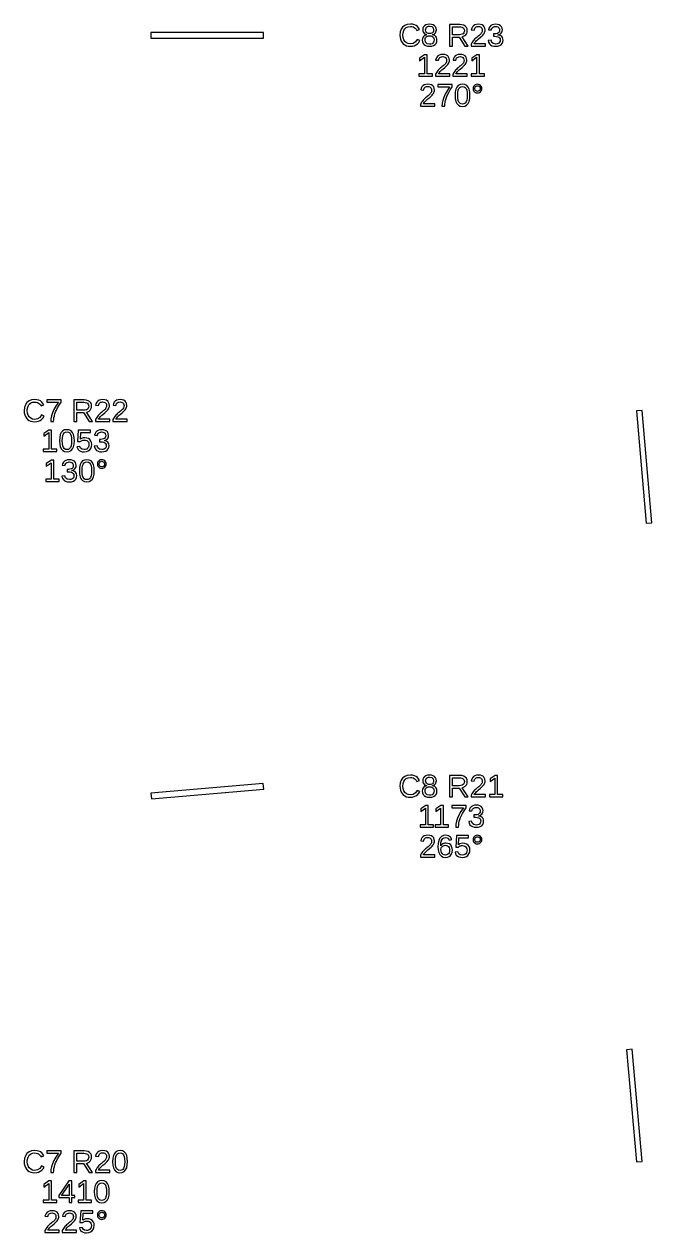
# Model space of a CAD drawing. Extents: x 194 to 2890, y 45 to 1503.
# Drawn here: x 860.3 to 1027.4, y 456.1 to 778 of the extents above; entities that cross this region are included whole.
import ezdxf

# ---------------------------------------------------------------- set-up
doc = ezdxf.new("R2010")
doc.units = 0
doc.layers.get('0').update_dxf_attribs({"linetype": 'CONTINUOUS'})

msp = doc.modelspace()

# ---------------------------------------------------------------- linework, layer by layer
for points in [[(963.632, 772.093), (964.128, 772.222), (964.578, 772.437), (964.973, 772.734), (965.305, 773.109), (965.573, 773.564), (964.938, 773.881), (964.467, 773.219), (963.864, 772.821), (963.127, 772.689), (962.544, 772.76), (962.047, 772.974), (961.636, 773.33), (961.33, 773.803), (961.146, 774.368), (961.085, 775.024), (961.144, 775.685), (961.32, 776.244), (961.614, 776.703), (962.013, 777.043), (962.507, 777.247), (963.095, 777.315), (963.481, 777.286), (963.83, 777.198), (964.143, 777.051), (964.41, 776.848), (964.624, 776.593), (964.783, 776.286), (965.52, 776.53), (965.291, 776.961), (964.99, 777.315), (964.617, 777.592), (964.174, 777.791), (963.664, 777.91), (963.087, 777.95), (962.277, 777.863), (961.593, 777.604), (961.036, 777.173), (960.625, 776.589), (960.378, 775.873), (960.296, 775.024), (960.332, 774.441), (960.443, 773.913), (960.627, 773.44), (960.882, 773.028), (961.203, 772.685), (961.591, 772.41), (962.039, 772.21), (962.539, 772.09), (963.091, 772.05)], [(968.79, 772.099), (969.273, 772.247), (969.658, 772.494), (969.938, 772.828), (970.107, 773.24), (970.163, 773.731), (970.129, 774.087), (970.027, 774.401), (969.858, 774.672), (969.627, 774.891), (969.342, 775.047), (969.003, 775.138), (969.003, 775.155), (969.296, 775.247), (969.544, 775.401), (969.748, 775.614), (969.899, 775.873), (969.99, 776.159), (970.02, 776.473), (969.966, 776.895), (969.802, 777.254), (969.53, 777.551), (969.164, 777.773), (968.718, 777.906), (968.193, 777.95), (967.68, 777.905), (967.241, 777.769), (966.877, 777.543), (966.605, 777.244), (966.441, 776.89), (966.387, 776.481), (966.417, 776.167), (966.507, 775.881), (966.657, 775.622), (966.86, 775.407), (967.106, 775.248), (967.396, 775.146), (967.396, 775.13), (967.082, 775.043), (966.808, 774.888), (966.574, 774.666), (966.395, 774.391), (966.288, 774.077), (966.253, 773.722), (966.31, 773.229), (966.483, 772.816), (966.771, 772.486), (967.162, 772.244), (967.641, 772.099), (968.21, 772.05)], [(967.888, 775.452), (967.626, 775.538), (967.414, 775.681), (967.259, 775.88), (967.167, 776.13), (967.136, 776.432), (967.166, 776.728), (967.256, 776.971), (967.406, 777.16), (967.614, 777.296), (967.876, 777.377), (968.193, 777.405), (968.786, 777.297), (969.141, 776.972), (969.259, 776.432), (969.229, 776.11), (969.139, 775.853), (968.989, 775.661), (968.781, 775.529), (968.519, 775.45), (968.202, 775.423)], [(974.301, 774.512), (976.087, 774.512), (977.576, 772.132), (978.472, 772.132), (976.844, 774.601), (977.249, 774.713), (977.592, 774.896), (977.871, 775.151), (978.078, 775.463), (978.202, 775.821), (978.244, 776.225), (978.185, 776.702), (978.009, 777.104), (977.717, 777.431), (977.316, 777.672), (976.818, 777.816), (976.221, 777.864), (973.524, 777.864), (973.524, 772.132), (974.301, 772.132)], [(974.301, 775.126), (974.301, 777.242), (976.144, 777.242), (976.537, 777.213), (976.863, 777.125), (977.123, 776.979), (977.311, 776.778), (977.425, 776.524), (977.462, 776.217), (977.425, 775.898), (977.313, 775.63), (977.127, 775.413), (976.872, 775.254), (976.555, 775.158), (976.177, 775.126)], [(983.074, 772.754), (980.083, 772.754), (980.182, 772.946), (980.315, 773.144), (980.482, 773.346), (980.688, 773.559), (980.936, 773.789), (981.226, 774.036), (981.732, 774.457), (982.116, 774.797), (982.378, 775.057), (982.562, 775.277), (982.713, 775.496), (982.832, 775.716), (982.916, 775.936), (982.967, 776.157), (982.984, 776.379), (982.932, 776.843), (982.777, 777.23), (982.518, 777.541), (982.163, 777.768), (981.719, 777.904), (981.186, 777.95), (980.691, 777.905), (980.261, 777.769), (979.894, 777.543), (979.606, 777.24), (979.411, 776.876), (979.31, 776.448), (980.059, 776.379), (980.122, 776.663), (980.24, 776.901), (980.415, 777.093), (980.635, 777.235), (980.892, 777.319), (981.186, 777.348), (981.49, 777.319), (981.746, 777.232), (981.955, 777.087), (982.108, 776.89), (982.201, 776.646), (982.231, 776.355), (982.214, 776.13), (982.16, 775.921), (982.071, 775.728), (981.952, 775.547), (981.812, 775.37), (981.65, 775.199), (981.469, 775.031), (981.274, 774.863), (981.066, 774.695), (980.849, 774.522), (980.632, 774.34), (980.413, 774.148), (980.196, 773.943), (979.987, 773.724), (979.784, 773.488), (979.595, 773.233), (979.426, 772.953), (979.278, 772.648), (979.278, 772.132), (983.074, 772.132)], [(986.392, 772.099), (986.872, 772.244), (987.257, 772.486), (987.537, 772.816), (987.705, 773.225), (987.761, 773.714), (987.721, 774.06), (987.602, 774.363), (987.403, 774.626), (987.133, 774.835), (986.799, 774.978), (986.402, 775.057), (986.402, 775.073), (986.762, 775.179), (987.059, 775.335), (987.295, 775.539), (987.466, 775.791), (987.568, 776.089), (987.602, 776.432), (987.549, 776.875), (987.39, 777.247), (987.124, 777.549), (986.763, 777.772), (986.316, 777.905), (985.784, 777.95), (985.289, 777.906), (984.859, 777.774), (984.492, 777.555), (984.204, 777.258), (984.009, 776.892), (983.908, 776.457), (984.644, 776.4), (984.705, 776.678), (984.821, 776.911), (984.992, 777.099), (985.212, 777.237), (985.473, 777.32), (985.776, 777.348), (986.102, 777.318), (986.37, 777.229), (986.579, 777.081), (986.729, 776.882), (986.82, 776.64), (986.85, 776.355), (986.813, 776.068), (986.702, 775.826), (986.518, 775.629), (986.267, 775.483), (985.956, 775.395), (985.584, 775.366), (985.186, 775.366), (985.186, 774.731), (985.601, 774.731), (986.018, 774.702), (986.365, 774.615), (986.64, 774.469), (986.84, 774.271), (986.96, 774.028), (987, 773.739), (986.965, 773.41), (986.86, 773.14), (986.685, 772.929), (986.448, 772.778), (986.159, 772.687), (985.816, 772.656), (985.187, 772.769), (984.771, 773.108), (984.567, 773.674), (983.81, 773.604), (983.922, 773.134), (984.128, 772.746), (984.427, 772.443), (984.812, 772.225), (985.275, 772.094), (985.816, 772.05)], [(924, 775.75), (894, 775.75), (894, 774.25), (924, 774.25)], [(967.546, 772.731), (967.144, 773.126), (967.009, 773.783), (967.044, 774.098), (967.149, 774.365), (967.323, 774.583), (967.559, 774.745), (967.849, 774.842), (968.193, 774.874), (968.547, 774.844), (968.844, 774.754), (969.084, 774.603), (969.261, 774.394), (969.367, 774.126), (969.402, 773.8), (969.369, 773.42), (969.272, 773.115), (969.109, 772.886), (968.88, 772.727), (968.583, 772.631), (968.218, 772.599)], [(968.958, 764.712), (967.563, 764.712), (967.563, 769.822), (966.887, 769.822), (965.532, 768.89), (965.532, 768.199), (966.826, 769.122), (966.826, 764.712), (965.366, 764.712), (965.366, 764.089), (968.958, 764.089)], [(973.581, 764.712), (970.59, 764.712), (970.689, 764.904), (970.822, 765.101), (970.989, 765.304), (971.195, 765.517), (971.443, 765.747), (971.733, 765.993), (972.239, 766.414), (972.623, 766.755), (972.885, 767.015), (973.069, 767.234), (973.22, 767.454), (973.339, 767.674), (973.423, 767.894), (973.474, 768.115), (973.491, 768.337), (973.439, 768.801), (973.284, 769.188), (973.025, 769.499), (972.67, 769.726), (972.226, 769.862), (971.693, 769.908), (971.198, 769.862), (970.768, 769.727), (970.401, 769.501), (970.113, 769.198), (969.918, 768.833), (969.817, 768.406), (970.566, 768.337), (970.629, 768.621), (970.747, 768.859), (970.922, 769.051), (971.142, 769.192), (971.399, 769.277), (971.693, 769.305), (971.997, 769.277), (972.253, 769.19), (972.462, 769.045), (972.615, 768.848), (972.708, 768.604), (972.738, 768.313), (972.721, 768.088), (972.667, 767.879), (972.578, 767.686), (972.459, 767.504), (972.319, 767.328), (972.157, 767.157), (971.976, 766.989), (971.781, 766.821), (971.573, 766.653), (971.356, 766.48), (971.139, 766.297), (970.92, 766.105), (970.703, 765.901), (970.494, 765.681), (970.291, 765.446), (970.102, 765.191), (969.933, 764.911), (969.785, 764.606), (969.785, 764.089), (973.581, 764.089)], [(978.215, 764.712), (975.225, 764.712), (975.323, 764.904), (975.456, 765.101), (975.623, 765.304), (975.829, 765.517), (976.077, 765.747), (976.368, 765.993), (976.874, 766.414), (977.258, 766.755), (977.519, 767.015), (977.704, 767.234), (977.855, 767.454), (977.973, 767.674), (978.058, 767.894), (978.109, 768.115), (978.126, 768.337), (978.074, 768.801), (977.919, 769.188), (977.66, 769.499), (977.305, 769.726), (976.861, 769.862), (976.327, 769.908), (975.833, 769.862), (975.402, 769.727), (975.035, 769.501), (974.747, 769.198), (974.553, 768.833), (974.452, 768.406), (975.2, 768.337), (975.263, 768.621), (975.382, 768.859), (975.556, 769.051), (975.777, 769.192), (976.034, 769.277), (976.327, 769.305), (976.632, 769.277), (976.888, 769.19), (977.096, 769.045), (977.25, 768.848), (977.342, 768.604), (977.373, 768.313), (977.355, 768.088), (977.302, 767.879), (977.212, 767.686), (977.094, 767.504), (976.954, 767.328), (976.791, 767.157), (976.611, 766.989), (976.416, 766.821), (976.207, 766.653), (975.991, 766.48), (975.773, 766.297), (975.554, 766.105), (975.338, 765.901), (975.128, 765.681), (974.926, 765.446), (974.736, 765.191), (974.568, 764.911), (974.419, 764.606), (974.419, 764.089), (978.215, 764.089)], [(982.862, 764.712), (981.466, 764.712), (981.466, 769.822), (980.791, 769.822), (979.436, 768.89), (979.436, 768.199), (980.73, 769.122), (980.73, 764.712), (979.269, 764.712), (979.269, 764.089), (982.862, 764.089)], [(969.597, 756.754), (966.607, 756.754), (966.705, 756.946), (966.838, 757.144), (967.005, 757.346), (967.211, 757.559), (967.459, 757.789), (967.75, 758.036), (968.256, 758.457), (968.64, 758.797), (968.901, 759.057), (969.086, 759.277), (969.237, 759.496), (969.355, 759.716), (969.44, 759.936), (969.491, 760.157), (969.508, 760.379), (969.456, 760.843), (969.301, 761.23), (969.042, 761.541), (968.687, 761.768), (968.242, 761.904), (967.709, 761.95), (967.215, 761.905), (966.784, 761.769), (966.417, 761.543), (966.129, 761.24), (965.935, 760.876), (965.833, 760.448), (966.582, 760.379), (966.645, 760.663), (966.764, 760.901), (966.938, 761.093), (967.159, 761.235), (967.416, 761.319), (967.709, 761.348), (968.013, 761.319), (968.27, 761.232), (968.478, 761.087), (968.632, 760.89), (968.724, 760.646), (968.755, 760.355), (968.737, 760.13), (968.683, 759.921), (968.594, 759.728), (968.476, 759.547), (968.336, 759.37), (968.173, 759.199), (967.992, 759.031), (967.798, 758.863), (967.589, 758.695), (967.373, 758.522), (967.155, 758.34), (966.936, 758.148), (966.72, 757.943), (966.51, 757.724), (966.307, 757.488), (966.118, 757.233), (965.949, 756.953), (965.801, 756.648), (965.801, 756.132), (969.597, 756.132)], [(972.287, 756.655), (972.347, 757.166), (972.448, 757.665), (972.588, 758.161), (972.769, 758.662), (972.991, 759.167), (973.29, 759.739), (973.703, 760.44), (974.232, 761.27), (974.232, 761.864), (970.444, 761.864), (970.444, 761.242), (973.524, 761.242), (972.866, 760.228), (972.347, 759.295), (971.967, 758.445), (971.709, 757.648), (971.553, 756.877), (971.502, 756.132), (972.266, 756.132)], [(977.564, 756.134), (978.062, 756.387), (978.453, 756.807), (978.735, 757.387), (978.904, 758.118), (978.96, 759), (978.906, 759.894), (978.746, 760.629), (978.478, 761.205), (978.097, 761.619), (977.599, 761.867), (976.982, 761.95), (976.35, 761.868), (975.842, 761.623), (975.459, 761.213), (975.191, 760.64), (975.03, 759.902), (974.977, 759), (975.032, 758.114), (975.197, 757.382), (975.473, 756.803), (975.859, 756.385), (976.354, 756.134), (976.958, 756.05)], [(976.571, 756.711), (976.255, 756.9), (976.016, 757.214), (975.85, 757.664), (975.75, 758.259), (975.717, 759), (975.75, 759.759), (975.848, 760.362), (976.012, 760.806), (976.251, 761.112), (976.574, 761.295), (976.982, 761.356), (977.38, 761.294), (977.696, 761.108), (977.928, 760.798), (978.088, 760.351), (978.183, 759.751), (978.215, 759), (978.182, 758.271), (978.081, 757.68), (977.914, 757.226), (977.675, 756.905), (977.359, 756.712), (976.966, 756.648)], [(981.255, 759.668), (981.529, 759.781), (981.774, 759.968), (981.965, 760.21), (982.079, 760.484), (982.117, 760.79), (982.08, 761.097), (981.966, 761.371), (981.778, 761.612), (981.535, 761.8), (981.259, 761.912), (980.95, 761.95), (980.641, 761.912), (980.365, 761.798), (980.122, 761.608), (979.933, 761.365), (979.82, 761.093), (979.782, 760.79), (979.82, 760.488), (979.935, 760.215), (980.126, 759.972), (980.37, 759.783), (980.645, 759.669), (980.95, 759.631)], [(980.761, 760.082), (980.591, 760.154), (980.439, 760.274), (980.32, 760.427), (980.249, 760.599), (980.226, 760.79), (980.249, 760.981), (980.319, 761.154), (980.435, 761.307), (980.585, 761.427), (980.757, 761.499), (980.95, 761.523), (981.143, 761.499), (981.314, 761.429), (981.464, 761.311), (981.581, 761.159), (981.651, 760.986), (981.674, 760.79), (981.65, 760.597), (981.58, 760.424), (981.462, 760.271), (981.311, 760.153), (981.14, 760.082), (980.95, 760.058)], [(863.632, 672.093), (864.128, 672.222), (864.578, 672.437), (864.973, 672.734), (865.305, 673.109), (865.573, 673.564), (864.938, 673.881), (864.467, 673.219), (863.864, 672.821), (863.127, 672.689), (862.544, 672.76), (862.047, 672.974), (861.636, 673.33), (861.33, 673.803), (861.146, 674.368), (861.085, 675.024), (861.144, 675.685), (861.32, 676.244), (861.614, 676.703), (862.013, 677.043), (862.507, 677.247), (863.095, 677.315), (863.481, 677.286), (863.83, 677.198), (864.143, 677.051), (864.41, 676.848), (864.624, 676.593), (864.783, 676.286), (865.52, 676.53), (865.291, 676.961), (864.99, 677.315), (864.617, 677.592), (864.174, 677.791), (863.664, 677.91), (863.087, 677.95), (862.277, 677.863), (861.593, 677.604), (861.036, 677.173), (860.625, 676.589), (860.378, 675.873), (860.296, 675.024), (860.332, 674.441), (860.443, 673.913), (860.627, 673.44), (860.882, 673.028), (861.203, 672.685), (861.591, 672.41), (862.039, 672.21), (862.539, 672.09), (863.091, 672.05)], [(868.161, 672.655), (868.221, 673.166), (868.322, 673.665), (868.462, 674.161), (868.643, 674.662), (868.865, 675.167), (869.164, 675.739), (869.577, 676.44), (870.106, 677.27), (870.106, 677.864), (866.318, 677.864), (866.318, 677.242), (869.398, 677.242), (868.74, 676.228), (868.221, 675.295), (867.841, 674.445), (867.583, 673.648), (867.427, 672.877), (867.376, 672.132), (868.14, 672.132)], [(874.301, 674.512), (876.087, 674.512), (877.576, 672.132), (878.472, 672.132), (876.844, 674.601), (877.249, 674.713), (877.592, 674.896), (877.871, 675.151), (878.078, 675.463), (878.202, 675.821), (878.244, 676.225), (878.185, 676.702), (878.009, 677.104), (877.717, 677.431), (877.316, 677.672), (876.818, 677.816), (876.221, 677.864), (873.524, 677.864), (873.524, 672.132), (874.301, 672.132)], [(874.301, 675.126), (874.301, 677.242), (876.144, 677.242), (876.537, 677.213), (876.863, 677.125), (877.123, 676.979), (877.311, 676.778), (877.425, 676.524), (877.462, 676.217), (877.425, 675.898), (877.313, 675.63), (877.127, 675.413), (876.872, 675.254), (876.555, 675.158), (876.177, 675.126)], [(883.074, 672.754), (880.083, 672.754), (880.182, 672.946), (880.315, 673.144), (880.482, 673.346), (880.688, 673.559), (880.936, 673.789), (881.226, 674.036), (881.732, 674.457), (882.116, 674.797), (882.378, 675.057), (882.562, 675.277), (882.713, 675.496), (882.832, 675.716), (882.916, 675.936), (882.967, 676.157), (882.984, 676.379), (882.932, 676.843), (882.777, 677.23), (882.518, 677.541), (882.163, 677.768), (881.719, 677.904), (881.186, 677.95), (880.691, 677.905), (880.261, 677.769), (879.894, 677.543), (879.606, 677.24), (879.411, 676.876), (879.31, 676.448), (880.059, 676.379), (880.122, 676.663), (880.24, 676.901), (880.415, 677.093), (880.635, 677.235), (880.892, 677.319), (881.186, 677.348), (881.49, 677.319), (881.746, 677.232), (881.955, 677.087), (882.108, 676.89), (882.201, 676.646), (882.231, 676.355), (882.214, 676.13), (882.16, 675.921), (882.071, 675.728), (881.952, 675.547), (881.812, 675.37), (881.65, 675.199), (881.469, 675.031), (881.274, 674.863), (881.066, 674.695), (880.849, 674.522), (880.632, 674.34), (880.413, 674.148), (880.196, 673.943), (879.987, 673.724), (879.784, 673.488), (879.595, 673.233), (879.426, 672.953), (879.278, 672.648), (879.278, 672.132), (883.074, 672.132)], [(887.708, 672.754), (884.718, 672.754), (884.816, 672.946), (884.949, 673.144), (885.116, 673.346), (885.322, 673.559), (885.57, 673.789), (885.861, 674.036), (886.367, 674.457), (886.751, 674.797), (887.012, 675.057), (887.197, 675.277), (887.348, 675.496), (887.466, 675.716), (887.551, 675.936), (887.602, 676.157), (887.619, 676.379), (887.567, 676.843), (887.412, 677.23), (887.153, 677.541), (886.798, 677.768), (886.354, 677.904), (885.82, 677.95), (885.326, 677.905), (884.895, 677.769), (884.528, 677.543), (884.24, 677.24), (884.046, 676.876), (883.945, 676.448), (884.693, 676.379), (884.756, 676.663), (884.875, 676.901), (885.049, 677.093), (885.27, 677.235), (885.527, 677.319), (885.82, 677.348), (886.125, 677.319), (886.381, 677.232), (886.589, 677.087), (886.743, 676.89), (886.835, 676.646), (886.866, 676.355), (886.848, 676.13), (886.795, 675.921), (886.705, 675.728), (886.587, 675.547), (886.447, 675.37), (886.284, 675.199), (886.104, 675.031), (885.909, 674.863), (885.7, 674.695), (885.484, 674.522), (885.266, 674.34), (885.047, 674.148), (884.831, 673.943), (884.621, 673.724), (884.419, 673.488), (884.229, 673.233), (884.061, 672.953), (883.912, 672.648), (883.912, 672.132), (887.708, 672.132)], [(1027.36, 645.18), (1024.75, 675.065), (1023.25, 674.935), (1025.87, 645.049)], [(868.958, 664.754), (867.563, 664.754), (867.563, 669.864), (866.887, 669.864), (865.532, 668.933), (865.532, 668.241), (866.826, 669.165), (866.826, 664.754), (865.366, 664.754), (865.366, 664.132), (868.958, 664.132)], [(872.278, 664.134), (872.776, 664.387), (873.168, 664.807), (873.449, 665.387), (873.618, 666.118), (873.674, 667), (873.621, 667.894), (873.46, 668.629), (873.192, 669.205), (872.812, 669.619), (872.313, 669.867), (871.697, 669.95), (871.065, 669.868), (870.557, 669.623), (870.173, 669.213), (869.905, 668.64), (869.744, 667.902), (869.691, 667), (869.746, 666.114), (869.912, 665.382), (870.187, 664.803), (870.573, 664.385), (871.068, 664.134), (871.672, 664.05)], [(876.841, 664.108), (877.34, 664.282), (877.745, 664.571), (878.045, 664.961), (878.225, 665.437), (878.284, 665.999), (878.229, 666.497), (878.061, 666.929), (877.782, 667.293), (877.409, 667.569), (876.959, 667.734), (876.433, 667.789), (875.987, 667.749), (875.592, 667.627), (875.249, 667.423), (875.359, 669.242), (877.951, 669.242), (877.951, 669.864), (874.692, 669.864), (874.5, 666.78), (875.217, 666.78), (875.387, 666.915), (875.558, 667.021), (875.729, 667.098), (875.905, 667.15), (876.089, 667.181), (876.283, 667.191), (876.636, 667.154), (876.938, 667.043), (877.188, 666.858), (877.374, 666.612), (877.486, 666.321), (877.524, 665.983), (877.486, 665.597), (877.375, 665.271), (877.19, 665.004), (876.939, 664.806), (876.631, 664.688), (876.266, 664.648), (875.707, 664.743), (875.31, 665.026), (875.074, 665.499), (874.334, 665.413), (874.461, 665.006), (874.668, 664.668), (874.956, 664.4), (875.319, 664.206), (875.75, 664.089), (876.25, 664.05)], [(881.534, 664.099), (882.014, 664.244), (882.398, 664.486), (882.678, 664.816), (882.847, 665.225), (882.903, 665.714), (882.863, 666.06), (882.744, 666.363), (882.545, 666.626), (882.274, 666.835), (881.941, 666.978), (881.544, 667.057), (881.544, 667.073), (881.903, 667.179), (882.201, 667.335), (882.437, 667.539), (882.608, 667.791), (882.71, 668.089), (882.744, 668.432), (882.691, 668.875), (882.532, 669.247), (882.266, 669.549), (881.905, 669.772), (881.458, 669.905), (880.925, 669.95), (880.431, 669.906), (880, 669.774), (879.633, 669.555), (879.345, 669.258), (879.151, 668.892), (879.05, 668.457), (879.786, 668.4), (879.846, 668.678), (879.962, 668.911), (880.134, 669.099), (880.354, 669.237), (880.615, 669.32), (880.917, 669.348), (881.243, 669.318), (881.511, 669.229), (881.721, 669.081), (881.871, 668.882), (881.961, 668.64), (881.991, 668.355), (881.954, 668.068), (881.844, 667.826), (881.66, 667.629), (881.409, 667.483), (881.097, 667.395), (880.726, 667.366), (880.327, 667.366), (880.327, 666.731), (880.742, 666.731), (881.16, 666.702), (881.506, 666.615), (881.782, 666.469), (881.982, 666.271), (882.102, 666.028), (882.142, 665.739), (882.107, 665.41), (882.002, 665.14), (881.826, 664.929), (881.59, 664.778), (881.3, 664.687), (880.958, 664.656), (880.329, 664.769), (879.913, 665.108), (879.709, 665.674), (878.952, 665.604), (879.064, 665.134), (879.269, 664.746), (879.568, 664.443), (879.953, 664.225), (880.416, 664.094), (880.958, 664.05)], [(871.286, 664.711), (870.969, 664.9), (870.73, 665.214), (870.564, 665.664), (870.465, 666.259), (870.431, 667), (870.464, 667.759), (870.563, 668.362), (870.726, 668.806), (870.965, 669.112), (871.289, 669.295), (871.697, 669.356), (872.095, 669.294), (872.41, 669.108), (872.643, 668.798), (872.802, 668.351), (872.898, 667.751), (872.93, 667), (872.896, 666.271), (872.796, 665.68), (872.629, 665.226), (872.389, 664.905), (872.073, 664.712), (871.681, 664.648)], [(869.609, 656.754), (868.214, 656.754), (868.214, 661.864), (867.538, 661.864), (866.183, 660.933), (866.183, 660.241), (867.477, 661.165), (867.477, 656.754), (866.017, 656.754), (866.017, 656.132), (869.609, 656.132)], [(872.916, 656.099), (873.396, 656.244), (873.78, 656.486), (874.06, 656.816), (874.228, 657.225), (874.285, 657.714), (874.245, 658.06), (874.125, 658.363), (873.926, 658.626), (873.656, 658.835), (873.323, 658.978), (872.926, 659.057), (872.926, 659.073), (873.285, 659.179), (873.583, 659.335), (873.819, 659.539), (873.989, 659.791), (874.092, 660.089), (874.126, 660.432), (874.073, 660.875), (873.913, 661.247), (873.648, 661.549), (873.286, 661.772), (872.839, 661.905), (872.307, 661.95), (871.813, 661.906), (871.382, 661.774), (871.015, 661.555), (870.727, 661.258), (870.533, 660.892), (870.431, 660.457), (871.168, 660.4), (871.228, 660.678), (871.344, 660.911), (871.516, 661.099), (871.736, 661.237), (871.997, 661.32), (872.299, 661.348), (872.625, 661.318), (872.893, 661.229), (873.103, 661.081), (873.253, 660.882), (873.343, 660.64), (873.373, 660.355), (873.336, 660.068), (873.226, 659.826), (873.042, 659.629), (872.79, 659.483), (872.479, 659.395), (872.108, 659.366), (871.709, 659.366), (871.709, 658.731), (872.124, 658.731), (872.542, 658.702), (872.888, 658.615), (873.164, 658.469), (873.364, 658.271), (873.484, 658.028), (873.524, 657.739), (873.489, 657.41), (873.384, 657.14), (873.208, 656.929), (872.972, 656.778), (872.682, 656.687), (872.34, 656.656), (871.711, 656.769), (871.295, 657.108), (871.091, 657.674), (870.334, 657.604), (870.446, 657.134), (870.651, 656.746), (870.95, 656.443), (871.335, 656.225), (871.798, 656.094), (872.34, 656.05)], [(877.564, 656.134), (878.062, 656.387), (878.453, 656.807), (878.735, 657.387), (878.904, 658.118), (878.96, 659), (878.906, 659.894), (878.746, 660.629), (878.478, 661.205), (878.097, 661.619), (877.599, 661.867), (876.982, 661.95), (876.35, 661.868), (875.842, 661.623), (875.459, 661.213), (875.191, 660.64), (875.03, 659.902), (874.977, 659), (875.032, 658.114), (875.197, 657.382), (875.473, 656.803), (875.859, 656.385), (876.354, 656.134), (876.958, 656.05)], [(876.571, 656.711), (876.255, 656.9), (876.016, 657.214), (875.85, 657.664), (875.75, 658.259), (875.717, 659), (875.75, 659.759), (875.848, 660.362), (876.012, 660.806), (876.251, 661.112), (876.574, 661.295), (876.982, 661.356), (877.38, 661.294), (877.696, 661.108), (877.928, 660.798), (878.088, 660.351), (878.183, 659.751), (878.215, 659), (878.182, 658.271), (878.081, 657.68), (877.914, 657.226), (877.675, 656.905), (877.359, 656.712), (876.966, 656.648)], [(881.255, 659.668), (881.529, 659.781), (881.774, 659.968), (881.965, 660.21), (882.079, 660.484), (882.117, 660.79), (882.08, 661.097), (881.966, 661.371), (881.778, 661.612), (881.535, 661.8), (881.259, 661.912), (880.95, 661.95), (880.641, 661.912), (880.365, 661.798), (880.122, 661.608), (879.933, 661.365), (879.82, 661.093), (879.782, 660.79), (879.82, 660.488), (879.935, 660.215), (880.126, 659.972), (880.37, 659.783), (880.645, 659.669), (880.95, 659.631)], [(880.761, 660.082), (880.591, 660.154), (880.439, 660.274), (880.32, 660.427), (880.249, 660.599), (880.226, 660.79), (880.249, 660.981), (880.319, 661.154), (880.435, 661.307), (880.585, 661.427), (880.757, 661.499), (880.95, 661.523), (881.143, 661.499), (881.314, 661.429), (881.464, 661.311), (881.581, 661.159), (881.651, 660.986), (881.674, 660.79), (881.65, 660.597), (881.58, 660.424), (881.462, 660.271), (881.311, 660.153), (881.14, 660.082), (880.95, 660.058)], [(963.632, 572.093), (964.128, 572.222), (964.578, 572.437), (964.973, 572.734), (965.305, 573.109), (965.573, 573.564), (964.938, 573.881), (964.467, 573.219), (963.864, 572.821), (963.127, 572.689), (962.544, 572.76), (962.047, 572.974), (961.636, 573.33), (961.33, 573.803), (961.146, 574.368), (961.085, 575.024), (961.144, 575.685), (961.32, 576.244), (961.614, 576.703), (962.013, 577.043), (962.507, 577.247), (963.095, 577.315), (963.481, 577.286), (963.83, 577.198), (964.143, 577.051), (964.41, 576.848), (964.624, 576.593), (964.783, 576.286), (965.52, 576.53), (965.291, 576.961), (964.99, 577.315), (964.617, 577.592), (964.174, 577.791), (963.664, 577.91), (963.087, 577.95), (962.277, 577.863), (961.593, 577.604), (961.036, 577.173), (960.625, 576.589), (960.378, 575.873), (960.296, 575.024), (960.332, 574.441), (960.443, 573.913), (960.627, 573.44), (960.882, 573.028), (961.203, 572.685), (961.591, 572.41), (962.039, 572.21), (962.539, 572.09), (963.091, 572.05)], [(968.79, 572.099), (969.273, 572.247), (969.658, 572.494), (969.938, 572.828), (970.107, 573.24), (970.163, 573.731), (970.129, 574.087), (970.027, 574.401), (969.858, 574.672), (969.627, 574.891), (969.342, 575.047), (969.003, 575.138), (969.003, 575.155), (969.296, 575.247), (969.544, 575.401), (969.748, 575.614), (969.899, 575.873), (969.99, 576.159), (970.02, 576.473), (969.966, 576.895), (969.802, 577.254), (969.53, 577.551), (969.164, 577.773), (968.718, 577.906), (968.193, 577.95), (967.68, 577.905), (967.241, 577.769), (966.877, 577.543), (966.605, 577.244), (966.441, 576.89), (966.387, 576.481), (966.417, 576.167), (966.507, 575.881), (966.657, 575.622), (966.86, 575.407), (967.106, 575.248), (967.396, 575.146), (967.396, 575.13), (967.082, 575.043), (966.808, 574.888), (966.574, 574.666), (966.395, 574.391), (966.288, 574.077), (966.253, 573.722), (966.31, 573.229), (966.483, 572.816), (966.771, 572.486), (967.162, 572.244), (967.641, 572.099), (968.21, 572.05)], [(967.888, 575.452), (967.626, 575.538), (967.414, 575.681), (967.259, 575.88), (967.167, 576.13), (967.136, 576.432), (967.166, 576.728), (967.256, 576.971), (967.406, 577.16), (967.614, 577.296), (967.876, 577.377), (968.193, 577.405), (968.786, 577.297), (969.141, 576.972), (969.259, 576.432), (969.229, 576.11), (969.139, 575.853), (968.989, 575.661), (968.781, 575.529), (968.519, 575.45), (968.202, 575.423)], [(974.301, 574.512), (976.087, 574.512), (977.576, 572.132), (978.472, 572.132), (976.844, 574.601), (977.249, 574.713), (977.592, 574.896), (977.871, 575.151), (978.078, 575.463), (978.202, 575.821), (978.244, 576.225), (978.185, 576.702), (978.009, 577.104), (977.717, 577.431), (977.316, 577.672), (976.818, 577.816), (976.221, 577.864), (973.524, 577.864), (973.524, 572.132), (974.301, 572.132)], [(974.301, 575.126), (974.301, 577.242), (976.144, 577.242), (976.537, 577.213), (976.863, 577.125), (977.123, 576.979), (977.311, 576.778), (977.425, 576.524), (977.462, 576.217), (977.425, 575.898), (977.313, 575.63), (977.127, 575.413), (976.872, 575.254), (976.555, 575.158), (976.177, 575.126)], [(983.074, 572.754), (980.083, 572.754), (980.182, 572.946), (980.315, 573.144), (980.482, 573.346), (980.688, 573.559), (980.936, 573.789), (981.226, 574.036), (981.732, 574.457), (982.116, 574.797), (982.378, 575.057), (982.562, 575.277), (982.713, 575.496), (982.832, 575.716), (982.916, 575.936), (982.967, 576.157), (982.984, 576.379), (982.932, 576.843), (982.777, 577.23), (982.518, 577.541), (982.163, 577.768), (981.719, 577.904), (981.186, 577.95), (980.691, 577.905), (980.261, 577.769), (979.894, 577.543), (979.606, 577.24), (979.411, 576.876), (979.31, 576.448), (980.059, 576.379), (980.122, 576.663), (980.24, 576.901), (980.415, 577.093), (980.635, 577.235), (980.892, 577.319), (981.186, 577.348), (981.49, 577.319), (981.746, 577.232), (981.955, 577.087), (982.108, 576.89), (982.201, 576.646), (982.231, 576.355), (982.214, 576.13), (982.16, 575.921), (982.071, 575.728), (981.952, 575.547), (981.812, 575.37), (981.65, 575.199), (981.469, 575.031), (981.274, 574.863), (981.066, 574.695), (980.849, 574.522), (980.632, 574.34), (980.413, 574.148), (980.196, 573.943), (979.987, 573.724), (979.784, 573.488), (979.595, 573.233), (979.426, 572.953), (979.278, 572.648), (979.278, 572.132), (983.074, 572.132)], [(987.72, 572.754), (986.325, 572.754), (986.325, 577.864), (985.649, 577.864), (984.295, 576.933), (984.295, 576.241), (985.588, 577.165), (985.588, 572.754), (984.128, 572.754), (984.128, 572.132), (987.72, 572.132)], [(924.065, 574.253), (923.935, 575.747), (894.049, 573.132), (894.18, 571.638)], [(967.546, 572.731), (967.144, 573.126), (967.009, 573.783), (967.044, 574.098), (967.149, 574.365), (967.323, 574.583), (967.559, 574.745), (967.849, 574.842), (968.193, 574.874), (968.547, 574.844), (968.844, 574.754), (969.084, 574.603), (969.261, 574.394), (969.367, 574.126), (969.402, 573.8), (969.369, 573.42), (969.272, 573.115), (969.109, 572.886), (968.88, 572.727), (968.583, 572.631), (968.218, 572.599)], [(969.268, 564.754), (967.872, 564.754), (967.872, 569.864), (967.197, 569.864), (965.842, 568.933), (965.842, 568.241), (967.135, 569.165), (967.135, 564.754), (965.675, 564.754), (965.675, 564.132), (969.268, 564.132)], [(973.284, 564.754), (971.888, 564.754), (971.888, 569.864), (971.213, 569.864), (969.858, 568.933), (969.858, 568.241), (971.152, 569.165), (971.152, 564.754), (969.691, 564.754), (969.691, 564.132), (973.284, 564.132)], [(975.961, 564.655), (976.021, 565.166), (976.122, 565.665), (976.263, 566.161), (976.444, 566.662), (976.665, 567.167), (976.964, 567.739), (977.378, 568.44), (977.906, 569.27), (977.906, 569.864), (974.118, 569.864), (974.118, 569.242), (977.198, 569.242), (976.54, 568.228), (976.022, 567.295), (975.642, 566.445), (975.383, 565.648), (975.228, 564.877), (975.176, 564.132), (975.941, 564.132)], [(981.225, 564.099), (981.705, 564.244), (982.089, 564.486), (982.369, 564.816), (982.537, 565.225), (982.593, 565.714), (982.554, 566.06), (982.434, 566.363), (982.235, 566.626), (981.965, 566.835), (981.631, 566.978), (981.235, 567.057), (981.235, 567.073), (981.594, 567.179), (981.892, 567.335), (982.128, 567.539), (982.298, 567.791), (982.401, 568.089), (982.435, 568.432), (982.382, 568.875), (982.222, 569.247), (981.957, 569.549), (981.595, 569.772), (981.148, 569.905), (980.616, 569.95), (980.122, 569.906), (979.691, 569.774), (979.324, 569.555), (979.036, 569.258), (978.841, 568.892), (978.74, 568.457), (979.477, 568.4), (979.537, 568.678), (979.653, 568.911), (979.825, 569.099), (980.045, 569.237), (980.306, 569.32), (980.608, 569.348), (980.934, 569.318), (981.202, 569.229), (981.411, 569.081), (981.562, 568.882), (981.652, 568.64), (981.682, 568.355), (981.645, 568.068), (981.535, 567.826), (981.35, 567.629), (981.099, 567.483), (980.788, 567.395), (980.417, 567.366), (980.018, 567.366), (980.018, 566.731), (980.433, 566.731), (980.85, 566.702), (981.197, 566.615), (981.473, 566.469), (981.673, 566.271), (981.793, 566.028), (981.833, 565.739), (981.798, 565.41), (981.692, 565.14), (981.517, 564.929), (981.281, 564.778), (980.991, 564.687), (980.649, 564.656), (980.02, 564.769), (979.603, 565.108), (979.4, 565.674), (978.643, 565.604), (978.755, 565.134), (978.96, 564.746), (979.259, 564.443), (979.644, 564.225), (980.107, 564.094), (980.649, 564.05)], [(969.597, 556.754), (966.607, 556.754), (966.705, 556.946), (966.838, 557.144), (967.005, 557.346), (967.211, 557.559), (967.459, 557.789), (967.75, 558.036), (968.256, 558.457), (968.64, 558.797), (968.901, 559.057), (969.086, 559.277), (969.237, 559.496), (969.355, 559.716), (969.44, 559.936), (969.491, 560.157), (969.508, 560.379), (969.456, 560.843), (969.301, 561.23), (969.042, 561.541), (968.687, 561.768), (968.242, 561.904), (967.709, 561.95), (967.215, 561.905), (966.784, 561.769), (966.417, 561.543), (966.129, 561.24), (965.935, 560.876), (965.833, 560.448), (966.582, 560.379), (966.645, 560.663), (966.764, 560.901), (966.938, 561.093), (967.159, 561.235), (967.416, 561.319), (967.709, 561.348), (968.013, 561.319), (968.27, 561.232), (968.478, 561.087), (968.632, 560.89), (968.724, 560.646), (968.755, 560.355), (968.737, 560.13), (968.683, 559.921), (968.594, 559.728), (968.476, 559.547), (968.336, 559.37), (968.173, 559.199), (967.992, 559.031), (967.798, 558.863), (967.589, 558.695), (967.373, 558.522), (967.155, 558.34), (966.936, 558.148), (966.72, 557.943), (966.51, 557.724), (966.307, 557.488), (966.118, 557.233), (965.949, 556.953), (965.801, 556.648), (965.801, 556.132), (969.597, 556.132)], [(972.969, 556.108), (973.422, 556.283), (973.792, 556.575), (974.066, 556.967), (974.23, 557.445), (974.285, 558.007), (974.233, 558.528), (974.077, 558.973), (973.819, 559.342), (973.472, 559.618), (973.052, 559.783), (972.559, 559.838), (972.259, 559.817), (971.983, 559.752), (971.729, 559.645), (971.506, 559.496), (971.319, 559.309), (971.168, 559.081), (971.206, 559.761), (971.321, 560.325), (971.512, 560.772), (971.772, 561.096), (972.096, 561.291), (972.482, 561.356), (972.911, 561.278), (973.225, 561.045), (973.426, 560.656), (974.126, 560.782), (973.794, 561.431), (973.249, 561.82), (972.49, 561.95), (971.884, 561.861), (971.378, 561.595), (970.973, 561.152), (970.677, 560.544), (970.499, 559.782), (970.44, 558.866), (970.497, 558.022), (970.667, 557.323), (970.952, 556.77), (971.345, 556.37), (971.838, 556.13), (972.433, 556.05)], [(977.492, 556.108), (977.991, 556.282), (978.396, 556.571), (978.696, 556.961), (978.876, 557.437), (978.935, 557.999), (978.88, 558.497), (978.712, 558.929), (978.433, 559.293), (978.06, 559.569), (977.61, 559.734), (977.084, 559.789), (976.638, 559.749), (976.243, 559.627), (975.9, 559.423), (976.01, 561.242), (978.602, 561.242), (978.602, 561.864), (975.343, 561.864), (975.151, 558.78), (975.868, 558.78), (976.038, 558.915), (976.209, 559.021), (976.38, 559.098), (976.556, 559.15), (976.74, 559.181), (976.934, 559.191), (977.287, 559.154), (977.589, 559.043), (977.839, 558.858), (978.025, 558.612), (978.137, 558.321), (978.175, 557.983), (978.138, 557.597), (978.026, 557.271), (977.841, 557.004), (977.59, 556.806), (977.282, 556.688), (976.917, 556.648), (976.358, 556.743), (975.961, 557.026), (975.725, 557.499), (974.985, 557.413), (975.112, 557.006), (975.319, 556.668), (975.607, 556.4), (975.97, 556.206), (976.401, 556.089), (976.901, 556.05)], [(981.255, 559.668), (981.529, 559.781), (981.774, 559.968), (981.965, 560.21), (982.079, 560.484), (982.117, 560.79), (982.08, 561.097), (981.966, 561.371), (981.778, 561.612), (981.535, 561.8), (981.259, 561.912), (980.95, 561.95), (980.641, 561.912), (980.365, 561.798), (980.122, 561.608), (979.933, 561.365), (979.82, 561.093), (979.782, 560.79), (979.82, 560.488), (979.935, 560.215), (980.126, 559.972), (980.37, 559.783), (980.645, 559.669), (980.95, 559.631)], [(980.761, 560.082), (980.591, 560.154), (980.439, 560.274), (980.32, 560.427), (980.249, 560.599), (980.226, 560.79), (980.249, 560.981), (980.319, 561.154), (980.435, 561.307), (980.585, 561.427), (980.757, 561.499), (980.95, 561.523), (981.143, 561.499), (981.314, 561.429), (981.464, 561.311), (981.581, 561.159), (981.651, 560.986), (981.674, 560.79), (981.65, 560.597), (981.58, 560.424), (981.462, 560.271), (981.311, 560.153), (981.14, 560.082), (980.95, 560.058)], [(972.088, 556.687), (971.808, 556.828), (971.569, 557.063), (971.387, 557.372), (971.278, 557.734), (971.241, 558.15), (971.276, 558.474), (971.381, 558.749), (971.556, 558.974), (971.789, 559.14), (972.065, 559.239), (972.384, 559.273), (972.721, 559.235), (973.005, 559.122), (973.235, 558.935), (973.404, 558.678), (973.506, 558.358), (973.54, 557.975), (973.507, 557.589), (973.406, 557.263), (973.239, 556.996), (973.013, 556.798), (972.736, 556.68), (972.409, 556.64)], [(1024.75, 475.065), (1022.13, 504.951), (1020.64, 504.82), (1023.25, 474.935)], [(863.632, 472.093), (864.128, 472.222), (864.578, 472.437), (864.973, 472.734), (865.305, 473.109), (865.573, 473.564), (864.938, 473.881), (864.467, 473.219), (863.864, 472.821), (863.127, 472.689), (862.544, 472.76), (862.047, 472.974), (861.636, 473.33), (861.33, 473.803), (861.146, 474.368), (861.085, 475.024), (861.144, 475.685), (861.32, 476.244), (861.614, 476.703), (862.013, 477.043), (862.507, 477.247), (863.095, 477.315), (863.481, 477.286), (863.83, 477.198), (864.143, 477.051), (864.41, 476.848), (864.624, 476.593), (864.783, 476.286), (865.52, 476.53), (865.291, 476.961), (864.99, 477.315), (864.617, 477.592), (864.174, 477.791), (863.664, 477.91), (863.087, 477.95), (862.277, 477.863), (861.593, 477.604), (861.036, 477.173), (860.625, 476.589), (860.378, 475.873), (860.296, 475.024), (860.332, 474.441), (860.443, 473.913), (860.627, 473.44), (860.882, 473.028), (861.203, 472.685), (861.591, 472.41), (862.039, 472.21), (862.539, 472.09), (863.091, 472.05)], [(868.161, 472.655), (868.221, 473.166), (868.322, 473.665), (868.462, 474.161), (868.643, 474.662), (868.865, 475.167), (869.164, 475.739), (869.577, 476.44), (870.106, 477.27), (870.106, 477.864), (866.318, 477.864), (866.318, 477.242), (869.398, 477.242), (868.74, 476.228), (868.221, 475.295), (867.841, 474.445), (867.583, 473.648), (867.427, 472.877), (867.376, 472.132), (868.14, 472.132)], [(874.301, 474.512), (876.087, 474.512), (877.576, 472.132), (878.472, 472.132), (876.844, 474.601), (877.249, 474.713), (877.592, 474.896), (877.871, 475.151), (878.078, 475.463), (878.202, 475.821), (878.244, 476.225), (878.185, 476.702), (878.009, 477.104), (877.717, 477.431), (877.316, 477.672), (876.818, 477.816), (876.221, 477.864), (873.524, 477.864), (873.524, 472.132), (874.301, 472.132)], [(874.301, 475.126), (874.301, 477.242), (876.144, 477.242), (876.537, 477.213), (876.863, 477.125), (877.123, 476.979), (877.311, 476.778), (877.425, 476.524), (877.462, 476.217), (877.425, 475.898), (877.313, 475.63), (877.127, 475.413), (876.872, 475.254), (876.555, 475.158), (876.177, 475.126)], [(883.074, 472.754), (880.083, 472.754), (880.182, 472.946), (880.315, 473.144), (880.482, 473.346), (880.688, 473.559), (880.936, 473.789), (881.226, 474.036), (881.732, 474.457), (882.116, 474.797), (882.378, 475.057), (882.562, 475.277), (882.713, 475.496), (882.832, 475.716), (882.916, 475.936), (882.967, 476.157), (882.984, 476.379), (882.932, 476.843), (882.777, 477.23), (882.518, 477.541), (882.163, 477.768), (881.719, 477.904), (881.186, 477.95), (880.691, 477.905), (880.261, 477.769), (879.894, 477.543), (879.606, 477.24), (879.411, 476.876), (879.31, 476.448), (880.059, 476.379), (880.122, 476.663), (880.24, 476.901), (880.415, 477.093), (880.635, 477.235), (880.892, 477.319), (881.186, 477.348), (881.49, 477.319), (881.746, 477.232), (881.955, 477.087), (882.108, 476.89), (882.201, 476.646), (882.231, 476.355), (882.214, 476.13), (882.16, 475.921), (882.071, 475.728), (881.952, 475.547), (881.812, 475.37), (881.65, 475.199), (881.469, 475.031), (881.274, 474.863), (881.066, 474.695), (880.849, 474.522), (880.632, 474.34), (880.413, 474.148), (880.196, 473.943), (879.987, 473.724), (879.784, 473.488), (879.595, 473.233), (879.426, 472.953), (879.278, 472.648), (879.278, 472.132), (883.074, 472.132)], [(886.406, 472.134), (886.904, 472.387), (887.295, 472.807), (887.577, 473.387), (887.745, 474.118), (887.802, 475), (887.748, 475.894), (887.587, 476.629), (887.32, 477.205), (886.939, 477.619), (886.441, 477.867), (885.824, 477.95), (885.192, 477.868), (884.684, 477.623), (884.301, 477.213), (884.033, 476.64), (883.872, 475.902), (883.818, 475), (883.874, 474.114), (884.039, 473.382), (884.315, 472.803), (884.7, 472.385), (885.196, 472.134), (885.8, 472.05)], [(885.413, 472.711), (885.097, 472.9), (884.858, 473.214), (884.692, 473.664), (884.592, 474.259), (884.559, 475), (884.592, 475.759), (884.69, 476.362), (884.854, 476.806), (885.093, 477.112), (885.416, 477.295), (885.824, 477.356), (886.222, 477.294), (886.538, 477.108), (886.77, 476.798), (886.93, 476.351), (887.025, 475.751), (887.057, 475), (887.024, 474.271), (886.923, 473.68), (886.756, 473.226), (886.517, 472.905), (886.201, 472.712), (885.808, 472.648)], [(868.958, 464.754), (867.563, 464.754), (867.563, 469.864), (866.887, 469.864), (865.532, 468.933), (865.532, 468.241), (866.826, 469.165), (866.826, 464.754), (865.366, 464.754), (865.366, 464.132), (868.958, 464.132)], [(872.95, 465.429), (873.756, 465.429), (873.756, 466.007), (872.95, 466.007), (872.95, 469.864), (872.181, 469.864), (869.557, 465.999), (869.557, 465.429), (872.258, 465.429), (872.258, 464.132), (872.95, 464.132)], [(870.232, 466.007), (870.297, 466.089), (870.517, 466.39), (871.986, 468.554), (872.027, 468.618), (872.08, 468.708), (872.144, 468.823), (872.204, 468.932), (872.242, 469.004), (872.258, 469.038), (872.258, 466.007)], [(878.227, 464.754), (876.832, 464.754), (876.832, 469.864), (876.156, 469.864), (874.802, 468.933), (874.802, 468.241), (876.095, 469.165), (876.095, 464.754), (874.635, 464.754), (874.635, 464.132), (878.227, 464.132)], [(881.547, 464.134), (882.046, 464.387), (882.437, 464.807), (882.718, 465.387), (882.887, 466.118), (882.943, 467), (882.89, 467.894), (882.729, 468.629), (882.461, 469.205), (882.081, 469.619), (881.582, 469.867), (880.966, 469.95), (880.334, 469.868), (879.826, 469.623), (879.442, 469.213), (879.174, 468.64), (879.014, 467.902), (878.96, 467), (879.015, 466.114), (879.181, 465.382), (879.456, 464.803), (879.842, 464.385), (880.337, 464.134), (880.942, 464.05)], [(880.555, 464.711), (880.238, 464.9), (880, 465.214), (879.834, 465.664), (879.734, 466.259), (879.701, 467), (879.733, 467.759), (879.832, 468.362), (879.996, 468.806), (880.235, 469.112), (880.558, 469.295), (880.966, 469.356), (881.364, 469.294), (881.679, 469.108), (881.912, 468.798), (882.071, 468.351), (882.167, 467.751), (882.199, 467), (882.165, 466.271), (882.065, 465.68), (881.898, 465.226), (881.659, 464.905), (881.343, 464.712), (880.95, 464.648)], [(869.597, 456.754), (866.607, 456.754), (866.705, 456.946), (866.838, 457.144), (867.005, 457.346), (867.211, 457.559), (867.459, 457.789), (867.75, 458.036), (868.256, 458.457), (868.64, 458.797), (868.901, 459.057), (869.086, 459.277), (869.237, 459.496), (869.355, 459.716), (869.44, 459.936), (869.491, 460.157), (869.508, 460.379), (869.456, 460.843), (869.301, 461.23), (869.042, 461.541), (868.687, 461.768), (868.242, 461.904), (867.709, 461.95), (867.215, 461.905), (866.784, 461.769), (866.417, 461.543), (866.129, 461.24), (865.935, 460.876), (865.833, 460.448), (866.582, 460.379), (866.645, 460.663), (866.764, 460.901), (866.938, 461.093), (867.159, 461.235), (867.416, 461.319), (867.709, 461.348), (868.013, 461.319), (868.27, 461.232), (868.478, 461.087), (868.632, 460.89), (868.724, 460.646), (868.755, 460.355), (868.737, 460.13), (868.683, 459.921), (868.594, 459.728), (868.476, 459.547), (868.336, 459.37), (868.173, 459.199), (867.992, 459.031), (867.798, 458.863), (867.589, 458.695), (867.373, 458.522), (867.155, 458.34), (866.936, 458.148), (866.72, 457.943), (866.51, 457.724), (866.307, 457.488), (866.118, 457.233), (865.949, 456.953), (865.801, 456.648), (865.801, 456.132), (869.597, 456.132)], [(874.232, 456.754), (871.241, 456.754), (871.34, 456.946), (871.473, 457.144), (871.64, 457.346), (871.846, 457.559), (872.094, 457.789), (872.384, 458.036), (872.89, 458.457), (873.274, 458.797), (873.536, 459.057), (873.72, 459.277), (873.871, 459.496), (873.99, 459.716), (874.074, 459.936), (874.125, 460.157), (874.142, 460.379), (874.09, 460.843), (873.935, 461.23), (873.676, 461.541), (873.321, 461.768), (872.877, 461.904), (872.344, 461.95), (871.849, 461.905), (871.419, 461.769), (871.052, 461.543), (870.764, 461.24), (870.569, 460.876), (870.468, 460.448), (871.217, 460.379), (871.28, 460.663), (871.398, 460.901), (871.573, 461.093), (871.793, 461.235), (872.05, 461.319), (872.344, 461.348), (872.648, 461.319), (872.904, 461.232), (873.113, 461.087), (873.266, 460.89), (873.359, 460.646), (873.389, 460.355), (873.372, 460.13), (873.318, 459.921), (873.229, 459.728), (873.11, 459.547), (872.97, 459.37), (872.808, 459.199), (872.627, 459.031), (872.432, 458.863), (872.224, 458.695), (872.007, 458.522), (871.79, 458.34), (871.571, 458.148), (871.354, 457.943), (871.145, 457.724), (870.942, 457.488), (870.753, 457.233), (870.584, 456.953), (870.436, 456.648), (870.436, 456.132), (874.232, 456.132)], [(877.492, 456.108), (877.991, 456.282), (878.396, 456.571), (878.696, 456.961), (878.876, 457.437), (878.935, 457.999), (878.88, 458.497), (878.712, 458.929), (878.433, 459.293), (878.06, 459.569), (877.61, 459.734), (877.084, 459.789), (876.638, 459.749), (876.243, 459.627), (875.9, 459.423), (876.01, 461.242), (878.602, 461.242), (878.602, 461.864), (875.343, 461.864), (875.151, 458.78), (875.868, 458.78), (876.038, 458.915), (876.209, 459.021), (876.38, 459.098), (876.556, 459.15), (876.74, 459.181), (876.934, 459.191), (877.287, 459.154), (877.589, 459.043), (877.839, 458.858), (878.025, 458.612), (878.137, 458.321), (878.175, 457.983), (878.138, 457.597), (878.026, 457.271), (877.841, 457.004), (877.59, 456.806), (877.282, 456.688), (876.917, 456.648), (876.358, 456.743), (875.961, 457.026), (875.725, 457.499), (874.985, 457.413), (875.112, 457.006), (875.319, 456.668), (875.607, 456.4), (875.97, 456.206), (876.401, 456.089), (876.901, 456.05)], [(881.255, 459.668), (881.529, 459.781), (881.774, 459.968), (881.965, 460.21), (882.079, 460.484), (882.117, 460.79), (882.08, 461.097), (881.966, 461.371), (881.778, 461.612), (881.535, 461.8), (881.259, 461.912), (880.95, 461.95), (880.641, 461.912), (880.365, 461.798), (880.122, 461.608), (879.933, 461.365), (879.82, 461.093), (879.782, 460.79), (879.82, 460.488), (879.935, 460.215), (880.126, 459.972), (880.37, 459.783), (880.645, 459.669), (880.95, 459.631)], [(880.761, 460.082), (880.591, 460.154), (880.439, 460.274), (880.32, 460.427), (880.249, 460.599), (880.226, 460.79), (880.249, 460.981), (880.319, 461.154), (880.435, 461.307), (880.585, 461.427), (880.757, 461.499), (880.95, 461.523), (881.143, 461.499), (881.314, 461.429), (881.464, 461.311), (881.581, 461.159), (881.651, 460.986), (881.674, 460.79), (881.65, 460.597), (881.58, 460.424), (881.462, 460.271), (881.311, 460.153), (881.14, 460.082), (880.95, 460.058)]]:
    msp.add_lwpolyline(points, close=True)

doc.saveas('drawing.dxf')
